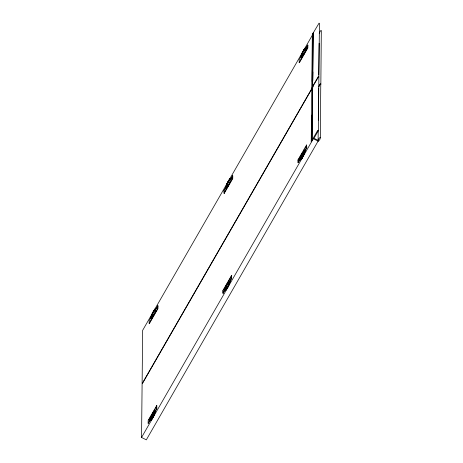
<?xml version="1.0" encoding="UTF-8"?>
<svg xmlns="http://www.w3.org/2000/svg" width="463" height="463" viewBox="0 0 463 463"><rect width="100%" height="100%" fill="white"/><g stroke="black" fill="none" stroke-linecap="round" stroke-linejoin="round"><path stroke-width="0.69" d="M141.556 437.46L313.329 138.738L318.093 141.128L146.32 439.85L141.556 437.46L142.106 384.099L312.814 87.229M148.131 423.217L148.16 420.491L156.679 405.681L156.911 408.534L155.122 411.648L153.988 415.195A5.203 0.862 -63.3 0 1 151.505 419.605L150.556 420.607L149.919 420.109L148.131 423.217L148.397 423.35L150.186 420.242M149.161 323.313L149.19 320.587L150.979 317.479L152.113 313.931A5.203 0.862 -63.3 0 1 154.596 309.521L155.545 308.52L155.921 308.885L157.709 305.777L157.97 305.91L157.947 308.63L149.427 323.446L149.161 323.313L157.68 308.497L157.709 305.777M149.919 420.109L150.296 420.473L151.239 419.472A5.203 0.862 -63.3 0 0 153.722 415.062L154.862 411.514L156.65 408.401L156.679 405.681M222.946 293.114L222.969 290.388L231.488 275.578L231.726 278.431L229.937 281.539L228.803 285.092A5.203 0.862 -63.3 0 1 226.32 289.502L225.371 290.504L224.734 290L222.946 293.114L223.207 293.247L224.995 290.133M230.73 178.782L232.519 175.674L232.785 175.807L232.756 178.527L224.237 193.343L224.005 190.484L225.794 187.376L226.928 183.828A5.203 0.862 -63.3 0 1 229.411 179.412L230.36 178.417L230.996 178.915L231.714 177.67M223.207 293.247L222.969 290.388M224.237 193.343L224.005 190.484M224.734 290L225.105 290.37L226.054 289.369A5.203 0.862 -63.3 0 0 228.537 284.959L229.671 281.411L231.459 278.298L231.488 275.578M223.976 193.21L232.49 178.394L232.519 175.674M298.039 162.513L298.068 159.793L306.587 144.977L306.824 147.836L305.036 150.944L303.896 154.492A5.203 0.862 -63.3 0 1 301.419 158.907L300.47 159.903L299.827 159.405L298.039 162.513L298.305 162.646L300.093 159.538M307.883 45.206L307.854 47.932L299.335 62.742L299.098 59.889L300.886 56.775L302.026 53.228A5.203 0.862 -63.3 0 1 304.509 48.818L305.453 47.816L306.095 48.314L307.883 45.206L307.617 45.073L305.829 48.187M298.305 162.646L298.068 159.793M299.827 159.405L300.203 159.77L301.153 158.768A5.203 0.862 -63.3 0 0 303.635 154.358L304.77 150.811L306.558 147.703L306.587 144.977M299.069 62.609L307.588 47.799L307.617 45.073M311.558 141.823L311.211 141.649L311.761 88.294L318.503 76.939L318.891 77.275L318.341 130.635L314.001 138.281L318.104 140.341C319.892 135.283 321.837 137.991 318.411 141.29L317.954 141.377M313.162 33.035L312.317 34.505L311.767 87.86L312.612 86.396L313.162 33.035L319.059 23.15L319.447 23.491L318.851 77.026M311.715 126.683L311.83 115.142M312.178 81.546L312.299 70.011M312.641 36.843L312.664 34.679L312.317 34.505M311.211 141.649L312.056 140.179L312.606 86.824M312.056 140.179L312.693 86.674M312.612 86.396L313.248 32.89M312.328 125.728L312.415 117.075M312.791 80.591L312.884 71.939M313.254 35.888L313.283 33M318.104 140.341L318.208 130.242M318.312 120.148L318.642 88.421M318.775 75.018L319.105 43.29M320.338 137.841L320.766 84.237L320.182 84.33L318.654 86.98M320.847 84.231L321.322 30.454L320.737 30.541L319.21 33.197M150.527 318.857L152.379 314.064A5.203 0.862 -63.3 0 1 154.862 309.654L155.811 308.653A5.261 0.874 -63.3 0 0 152.998 312.791A5.261 0.874 -63.3 0 0 151.227 317.711M230.996 178.915L230.62 178.55L229.677 179.546A5.203 0.862 -63.3 0 0 227.194 183.961L226.054 187.509L225.794 187.376M306.095 48.314L305.991 47.915A5.261 0.874 -63.3 0 1 306.107 48.221M151.598 315.338L152.032 314.255M152.292 314.389L151.858 315.465A5.058 0.839 -63.3 0 0 151.847 317.635L152.281 317.213M150.799 418.095L151.239 417.013A4.914 0.816 -63.3 0 1 154.086 412.047L154.52 411.619A5.058 0.839 -63.3 0 1 154.509 413.789L154.075 414.871A4.914 0.816 -63.3 0 1 151.222 419.843L150.788 420.265M300.881 156.176L300.446 157.258A5.058 0.839 -63.3 0 0 300.435 159.428L300.863 159.006A4.914 0.816 -63.3 0 0 303.716 154.04L304.15 152.958A5.058 0.839 -63.3 0 0 304.162 150.788L303.734 151.21M301.147 156.309L300.713 157.391A5.058 0.839 -63.3 0 0 300.701 159.561L301.129 159.139A4.914 0.816 -63.3 0 0 303.983 154.167L304.417 153.091A5.058 0.839 -63.3 0 0 304.428 150.921L304 151.343M313.353 33.469L142.662 330.316L142.112 383.671L311.726 88.705M156.54 308.399L157.97 305.91M224.983 189.373L225.695 188.128M312.699 86.245L318.191 76.69L318.897 76.846M312.108 88.034L313.532 85.568M318.66 86.552L320.24 83.826L320.894 84.052M148.779 420.01L150.197 417.539M150.909 416.306L151.615 415.074M152.327 413.835L154.81 409.518M155.522 408.285L156.94 405.814M223.594 289.907L224.3 288.669M225.012 287.436L227.495 283.119M228.207 281.88L231.755 275.711M298.687 159.307L302.594 152.518M303.3 151.285L304.365 149.433M305.076 148.201L305.788 146.962M312.143 140.034L317.635 130.479L318.341 130.635M305.302 48.302L304.77 48.951A5.203 0.862 -63.3 0 0 302.287 53.361L301.153 56.908L300.886 56.775M305.487 48.291L305.059 48.719A4.914 0.816 -63.3 0 0 302.206 53.685L301.772 54.767A5.058 0.839 -63.3 0 0 301.76 56.937M155.146 309.417L155.58 308.995A5.058 0.839 -63.3 0 1 155.881 308.867M226.042 187.602A5.261 0.874 -63.3 0 1 228.45 181.496A5.261 0.874 -63.3 0 1 231.014 178.816M227.958 186.004A5.261 0.874 -63.3 0 1 227.35 186.896M226.824 187.532A5.261 0.874 -63.3 0 1 226.413 187.874M226.662 187.532A5.058 0.839 -63.3 0 1 226.673 185.362L227.107 184.28A4.914 0.816 -63.3 0 1 229.961 179.314L230.389 178.892A5.058 0.839 -63.3 0 1 230.852 178.932M228.004 185.883A5.11 0.851 -63.3 0 1 227.408 186.757M226.222 187.775A5.11 0.851 -63.3 0 1 227.802 182.763A5.11 0.851 -63.3 0 1 230.834 178.649M304.509 52.701A4.914 0.816 -63.3 0 1 303.306 54.912M305.783 49.529A5.058 0.839 -63.3 0 1 305.476 50.461M304.289 53.147A5.058 0.839 -63.3 0 1 303.676 54.298A5.261 0.874 -63.3 0 0 304.341 53.135M301.552 57.18A5.058 0.839 -63.3 0 1 302.565 52.846A5.058 0.839 -63.3 0 1 305.858 48.187M153.398 315.616A4.914 0.816 -63.3 0 1 152.807 316.524M152.292 314.464A4.914 0.816 -63.3 0 1 155.146 309.492M152.032 314.255A4.914 0.816 -63.3 0 1 154.885 309.284L155.313 308.862A5.058 0.839 -63.3 0 1 155.302 311.032L154.868 312.114A4.914 0.816 -63.3 0 1 152.014 317.08L151.586 317.502A5.058 0.839 -63.3 0 1 151.598 315.332M155.875 310.227A5.058 0.839 -63.3 0 1 155.568 311.165M155.857 310.407A5.11 0.851 -63.3 0 1 155.493 311.425M154.439 313.764A5.11 0.851 -63.3 0 1 153.814 314.933M152.593 316.86A5.11 0.851 -63.3 0 1 151.673 317.838M151.407 317.878A5.11 0.851 -63.3 0 1 152.692 313.463A5.11 0.851 -63.3 0 1 155.753 308.792M154.428 313.839A5.261 0.874 -63.3 0 1 153.791 315.031M152.009 317.635A5.261 0.874 -63.3 0 1 151.598 317.977M301.245 57.302A5.261 0.874 -63.3 0 1 302.605 52.707A5.261 0.874 -63.3 0 1 305.736 47.949M229.851 281.151A5.261 0.874 -63.3 0 1 227.541 287.558A5.261 0.874 -63.3 0 1 225.047 289.635M225.278 288.785A5.261 0.874 -63.3 0 1 229.584 281.174M301.147 156.384A4.914 0.816 -63.3 0 1 304 151.418M300.881 156.251A4.914 0.816 -63.3 0 1 303.734 151.285M226.841 184.147L226.407 185.229A5.058 0.839 -63.3 0 0 226.395 187.399L226.829 186.977A4.914 0.816 -63.3 0 0 229.683 182.011L230.117 180.929A5.058 0.839 -63.3 0 0 230.128 178.759L229.694 179.181A4.914 0.816 -63.3 0 0 226.841 184.147M150.973 416.879L150.539 417.962A5.058 0.839 -63.3 0 0 150.527 420.132L150.955 419.709A4.914 0.816 -63.3 0 0 153.809 414.738L154.243 413.656A5.058 0.839 -63.3 0 0 154.254 411.491L153.826 411.914A4.914 0.816 -63.3 0 0 150.973 416.879M301.94 53.552L301.506 54.634A5.058 0.839 -63.3 0 0 301.494 56.804L301.922 56.376A4.914 0.816 -63.3 0 0 304.776 51.41L305.21 50.328A5.058 0.839 -63.3 0 0 305.221 48.158L304.793 48.586A4.914 0.816 -63.3 0 0 301.94 53.552M225.782 286.776L225.348 287.859A5.058 0.839 -63.3 0 0 225.336 290.029L225.77 289.601A4.914 0.816 -63.3 0 0 228.624 284.635L229.058 283.553A5.058 0.839 -63.3 0 0 229.069 281.382L228.635 281.811A4.914 0.816 -63.3 0 0 225.782 286.776M226.048 286.91L225.614 287.992A5.058 0.839 -63.3 0 0 225.603 290.162L226.031 289.734A4.914 0.816 -63.3 0 0 228.884 284.768L229.318 283.686A5.058 0.839 -63.3 0 0 229.33 281.516L228.901 281.944A4.914 0.816 -63.3 0 0 226.048 286.91M226.945 288.507A5.11 0.851 -63.3 0 0 229.775 281.278A5.11 0.851 -63.3 0 0 225.689 287.731A5.11 0.851 -63.3 0 0 226.945 288.507M302.038 157.912A5.11 0.851 -63.3 0 0 304.868 150.678A5.11 0.851 -63.3 0 0 300.782 157.131A5.11 0.851 -63.3 0 0 302.038 157.912M152.13 418.616A5.11 0.851 -63.3 0 0 154.96 411.381A5.11 0.851 -63.3 0 0 150.874 417.834A5.11 0.851 -63.3 0 0 152.13 418.616M152.084 418.737A5.261 0.874 -63.3 0 0 155.036 411.254A5.261 0.874 -63.3 0 0 150.845 417.834A5.261 0.874 -63.3 0 0 152.084 418.737M301.992 158.033A5.261 0.874 -63.3 0 0 304.943 150.556A5.261 0.874 -63.3 0 0 300.753 157.131A5.261 0.874 -63.3 0 0 301.992 158.033"/></g></svg>
